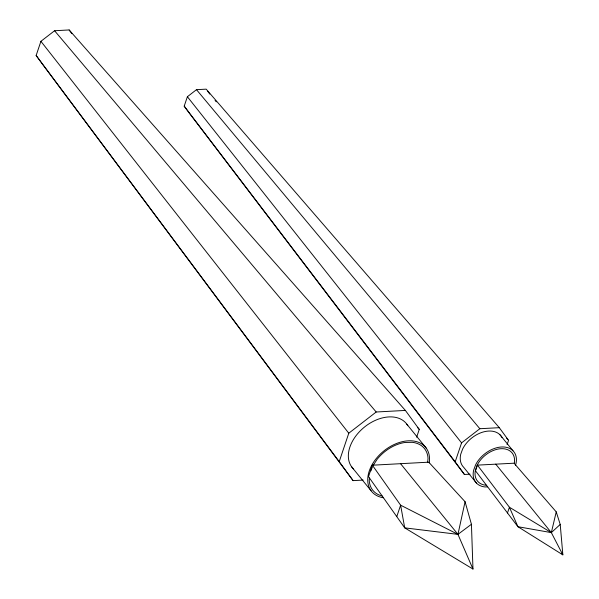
<?xml version="1.0" encoding="UTF-8"?>
<svg xmlns="http://www.w3.org/2000/svg" width="599" height="599" viewBox="0 0 599 599"><rect width="100%" height="100%" fill="white"/><g stroke="black" fill="none" stroke-linecap="round" stroke-linejoin="round"><path stroke-width="0.9" d="M369.463 478.077L369.231 480.316A33.2 22.507 -39.1 0 0 382.117 495.987M427.649 462.233L428.03 458.497A33.2 22.507 -39.1 0 0 412.314 442.317L405.104 442.451A33.2 22.507 -39.1 0 0 377.018 459.455L373.364 465.146M465.071 501.722L457.95 534.368L472.97 569.05L404.707 527.861L368.512 476.639L372.361 465.206L428.749 462.173L465.071 501.722L471.435 524.275L472.97 569.05M556.231 511.883L551.335 532.616L562.858 554.869L517.933 526.716L475.509 470.844L477.433 465.124L514.069 463.199L556.231 511.883L560.222 524.439L562.858 554.869L561.697 553.439M363.129 480.084L353.096 480.623L43.061 64.962L36.142 55.49L40.912 41.316L54.584 30.736L69.147 29.95L405.388 410.427L419.263 429.416L416.657 437.173M469.998 474.183L464.442 474.483L188.812 112.47L184.2 106.165L187.382 96.724L196.487 89.67L206.183 89.154L499.296 427.679L508.551 440.34L507.098 444.645M353.096 480.623L339.214 461.634L348.783 433.212L376.194 412L405.388 410.427M396.77 516.623L400.619 505.182L372.361 465.206M464.442 474.483L455.188 461.822L461.567 442.871L479.836 428.727L499.296 427.679M507.488 512.961L509.412 507.241L477.433 465.124M515.439 465.206L515.941 463.813A24.409 16.547 -39.1 0 0 502.074 446.959A24.409 16.547 -39.1 0 0 475.546 464.959L473.644 470.185A24.409 16.547 -39.1 0 0 484.92 486.942L487.579 486.867M370.893 470.896L372.301 467.115M560.222 524.439L551.335 532.616L517.933 526.716L509.412 507.241L551.335 532.616L495.747 464.158M471.435 524.275L457.95 534.368L404.707 527.861L400.619 505.182L457.95 534.368L400.559 463.686M417.413 427.312L419.263 429.416M215.071 100.415L216.299 101.837M506.717 438.221L507.937 439.636M54.584 30.736L376.194 412M196.487 89.67L479.836 428.727M500.045 434.829L512.969 450.755M476.617 483.251L463.693 467.325A24.409 16.547 -39.1 0 1 460.721 454.267L462.623 449.033A24.409 16.547 -39.1 0 1 483.064 432.029A24.409 16.547 -39.1 0 1 502.089 437.629M406.811 424.189L426.203 448.067M351.673 466.861L371.058 490.738M187.382 96.724L461.567 442.871M40.912 41.316L348.783 433.212M184.2 106.165L455.188 461.822M36.142 55.49L339.214 461.634M207.718 91.258L209.77 94.058M69.147 29.95L71.805 33.596M514.279 463.319A22.305 15.125 -39.1 0 0 500.644 448.726A22.305 15.125 -39.1 0 0 476.834 465.91L475.306 470.679A22.305 15.125 -39.1 0 0 486.53 485.287M353.403 468.867A34.877 23.646 -39.1 0 1 364.761 426.825A34.877 23.646 -39.1 0 1 407.777 425.672M383.457 497.762A34.877 23.646 -39.1 0 1 370.04 468.897A34.877 23.646 -39.1 0 1 406.743 440.931A34.877 23.646 -39.1 0 1 429.221 462.877"/></g></svg>
